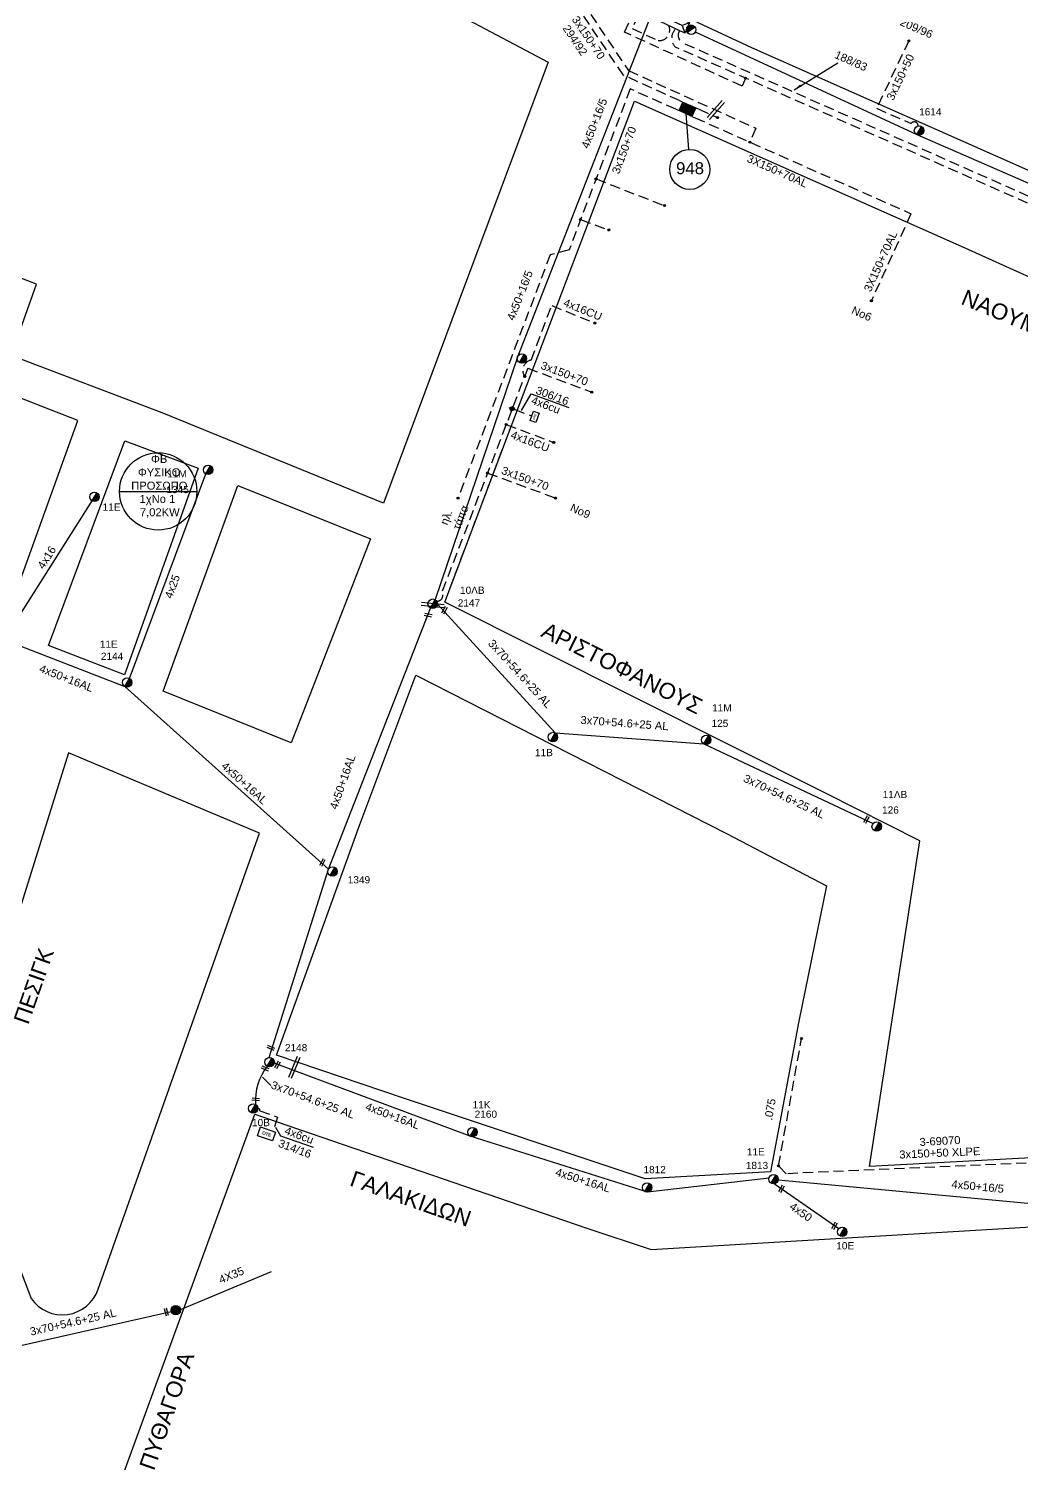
# Model space of a CAD drawing. Header units: millimetres. Extents: x -2591 to -1162, y 241 to 765.
# Drawn here: x -1890.8 to -1766.7, y 496 to 675.4 of the extents above; entities that cross this region are included whole.
import ezdxf
from ezdxf.enums import TextEntityAlignment as Align

# ---------------------------------------------------------------- set-up
doc = ezdxf.new("R2010")
doc.units = ezdxf.units.MM
doc.linetypes.add('DASHED', pattern=[19.05, 12.7, -6.35])
for name, color, linetype in [('3x150+50', 7, 'Continuous'), ('3x150+50 XLPE', 7, 'SYN_LINE'), ('3x150+70', 7, 'Continuous'), ('3X150+70AL', 7, 'Continuous'), ('4x16', 7, 'Continuous'), ('4x16CU', 7, 'Continuous'), ('4x25', 7, 'Continuous'), ('4X35', 7, 'DASHED'), ('4x50', 7, 'Continuous'), ('4x50+16_5', 7, 'Continuous'), ('4x50+16AL', 7, 'Continuous'), ('Link Box 4 Διευθύνσεων', 7, 'Continuous'), ('Pillar OTE', 7, 'Continuous'), ('TEXT ΚΑΛΩΔΙΩΝ', 7, 'Continuous'), ('Άγνωστα', 7, 'Continuous'), ('Γυμνά εναέρια ΧΤ και ΦΟΠ (3Φ)   4x50+16AL', 7, 'Continuous'), ('Επιγραφές - Σχήματα', 7, 'Continuous'), ('Καλώδια ΧΤ   3x150+70AL', 7, 'DASHED'), ('Μηχανική τομή', 7, 'Continuous'), ('Στύλος Ξύλινος', 7, 'Continuous'), ('Στύλος Ξύλινος @ 1', 7, 'Continuous'), ('Στύλος ΦΜ', 7, 'Continuous'), ('Στύλος ΦΜ @ 1', 7, 'Continuous'), ('Συνδέσεις', 7, 'Continuous'), ('Συνεστραμμένα ΧΤ   3x70+54.6+25 AL', 7, 'SYN_LINE'), ('Τομή', 7, 'Continuous'), ('ΥΠΟΒΑΘΡΟ ΔΕΗ', 7, 'Continuous'), ('Υποσταθμός εναέριος 2 στύλων', 7, 'Continuous'), ('Υποσταθμός πόλεως', 7, 'Continuous'), ('Υπόβαθρο ΔΕΗ', 7, 'Continuous'), ('Υπόγεια Καλώδια Δικτύου ΧΤ   .075', 7, 'DASHED'), ('Υπόγεια καλώδια Παροχών ΧΤ   4x6', 7, 'DASHED')]:
    doc.layers.add(name, color=color, linetype=linetype)
doc.styles.add('arial', font='arial.ttf')
doc.styles.get("Standard").update_dxf_attribs({"font": 'arial.ttf'})
doc.linetypes.add('SYN_LINE', pattern='A,0.5,-0.0001,["/\\/\\/\\/",Standard,S=0.1,R=0,X=0,Y=-0.05],-0.25', length=0.7501)
doc.dimstyles.new('ISO-25', dxfattribs={"dimtxt": 2.5, "dimasz": 2.5, "dimexe": 1.25, "dimexo": 0.625, "dimtad": 1, "dimtxsty": 'Standard', "dimcen": 2.5, "dimadec": 0, "dimazin": 0, "dimtfac": 1, "dimtmove": 0, "dimatfit": 3, "dimfxl": 1, "dimarcsym": 0})

# ---------------------------------------------------------------- blocks, each defined once
blk = doc.blocks.new('ΥΠΑΡΧΩΝ ΤΣΙΜΕΝΤΕΝΙΟΣ ΣΤΥΛΟΣ')
at = {"layer": 'Στύλος ΦΜ'}
blk.add_hatch(color=256, dxfattribs=at).paths.add_polyline_path([(-1.29, -2.28, 0.574793), (2.62, 0, 0.268822), (1.3, 2.27)])
blk.add_line((-1.29, -2.28), (1.3, 2.27), dxfattribs=at)
blk.add_circle((0, 0), 2.62, dxfattribs=at)
at = {"layer": 'Στύλος ΦΜ', "flags": 4}
for tag, p in [('ΑΡΙΘΜΟΣ', (-4.68, 8.05)), ('ΤΥΠΟΣ', (-4.91, 3.03))]:
    blk.add_attdef(tag, p, '', height=4, dxfattribs=at)
blk = doc.blocks.new('ΥΠΑΡΧΩΝ ΞΥΛΙΝΟΣ ΣΤΥΛΟΣ')
at = {"layer": 'Στύλος Ξύλινος'}
h = blk.add_hatch(color=256, dxfattribs=at)
h.paths.add_polyline_path([(-2.62, 0, 0.270008), (-1.29, -2.28), (1.3, 2.27, 0.576266)])
h.paths.add_polyline_path([(-1.29, -2.28, 0.574793), (2.62, 0, 0.268822), (1.3, 2.27)])
blk.add_line((-1.29, -2.28), (1.3, 2.27), dxfattribs=at)
blk.add_circle((0, 0), 2.62, dxfattribs=at)
at = {"layer": 'Στύλος Ξύλινος', "flags": 4}
for tag, p in [('ΑΡΙΘΜΟΣ', (-4.91, 8.6)), ('ΤΥΠΟΣ', (-4.85, 3.39))]:
    blk.add_attdef(tag, p, '', height=4, dxfattribs=at)
blk = doc.blocks.new('ΥΠΟΣΤΑΘΜΟΣ ΕΝΑΕΡΙΟΣ ΕΠΙ 2 ΣΤΥΛΩΝ')
at = {"layer": 'Υποσταθμός εναέριος 2 στύλων', "linetype": 'Continuous'}
for points in [[(-11.97, -2.11, 0.574793), (-8.45, -0.07, 0.268822), (-9.64, 1.98)], [(9.68, -2.15, 0.574793), (13.19, -0.1, 0.268822), (12.01, 1.95)]]:
    blk.add_hatch(color=256, dxfattribs=at).paths.add_polyline_path(points)
for p, q in [((-11.97, -2.11), (-9.64, 1.98)), ((9.68, -2.15), (12.01, 1.95))]:
    blk.add_line(p, q, dxfattribs=at)
for centre in [(-10.81, -0.07), (10.84, -0.1)]:
    blk.add_circle(centre, 2.36, dxfattribs=at)
at = {"layer": 'Υποσταθμός πόλεως', "linetype": 'Continuous', "ltscale": 40}
blk.add_lwpolyline([(-8.57, 2.82), (8.57, 2.82), (8.57, -2.82), (-8.57, -2.82)], close=True, dxfattribs=at)
for points in [[(-5.75, 0), (-8.57, 2.82)], [(-8.57, -2.82), (-5.75, 0)], [(-5.75, 0), (5.75, 0)], [(5.75, 0), (8.57, 2.82)], [(8.57, -2.82), (5.75, 0)]]:
    blk.add_lwpolyline(points, dxfattribs=at)
at = {"layer": 'Υποσταθμός εναέριος 2 στύλων', "ltscale": 40, "flags": 1}
for tag, p in [('ΜΕΤΑΣΧΗΜΑΤΙΣΜΟΣ', (14.09, 2.51)), ('ΙΣΧΥΣ', (14.07, -0.28)), ('ΑΡΙΘΜΟΣ', (14.19, -3))]:
    blk.add_attdef(tag, p, '', height=1.8, dxfattribs=at)
blk = doc.blocks.new('LINK BOX 4 ΑΝΑΧΩΡΗΣΕΩΝ')
at = {"layer": 'Link Box 4 Διευθύνσεων', "ltscale": 40}
blk.add_hatch(color=256, dxfattribs=at).paths.add_polyline_path([(-3.54, 0), (-3.54, -4.67), (3.54, -4.67), (3.54, 0)])
for p, q in [((-3.54, 0), (-5.33, 0)), ((5.33, 0), (3.54, 0)), ((-3.54, -4.67), (-5.33, -4.67)), ((5.33, -4.67), (3.54, -4.67))]:
    blk.add_line(p, q, dxfattribs=at)
blk.add_lwpolyline([(-3.54, -4.67), (-3.54, 0), (3.54, 0), (3.54, -4.67)], close=True, dxfattribs=at)
blk = doc.blocks.new('_ΣΥΝΔΕΣΗ')
at = {"layer": 'Συνδέσεις', "linetype": 'SYN_LINE', "ltscale": 40}
blk.add_hatch(color=256, dxfattribs=at).paths.add_polyline_path([(0.5, -0.01, 1), (-0.5, -0.01, 1)])
at = {"layer": 'Συνδέσεις'}
blk.add_circle((0, -0.01), 0.5, dxfattribs=at)
blk = doc.blocks.new('ΤΟΜΗ')
at = {"layer": 'Τομή', "ltscale": 40}
for p, q in [((-0.03, -1.92), (-11.4, -1.92)), ((-0.03, -3.42), (-11.4, -3.42))]:
    blk.add_line(p, q, dxfattribs=at)
blk = doc.blocks.new('ΜΗΧΑΝΙΚΗ ΤΟΜΗ')
at = {"layer": 'Μηχανική τομή', "ltscale": 40}
for p, q in [((0, 0.76), (-3.79, 0.76)), ((0, -0.34), (-3.79, -0.34))]:
    blk.add_line(p, q, dxfattribs=at)
blk = doc.blocks.new('PILLAR ΟΤΕ')
at = {"layer": 'Pillar OTE', "ltscale": 40}
blk.add_lwpolyline([(-3.31, 2.02), (3.39, 2.02), (3.39, -1.99), (-3.31, -1.99)], close=True, dxfattribs=at)
at = {"layer": 'Pillar OTE', "insert": (-1.81, 0.71), "char_height": 1.3575, "width": 109.961, "attachment_point": 1}
blk.add_mtext('{\\fArial|b1|i0|c161|p34;OTE}', dxfattribs=at)
blk = doc.blocks.new('TSONTA XT1')
at = {"ltscale": 40}
h = blk.add_hatch(color=256, dxfattribs=at)
h.dxf.hatch_style = 1
h.paths.add_polyline_path([(595.96, 2487.66), (597.07, 2488.77), (595.96, 2489.87), (594.85, 2488.77)])
blk.add_lwpolyline([(594.85, 2488.77), (595.96, 2489.87), (597.07, 2488.77), (595.96, 2487.66)], close=True, dxfattribs=at)

msp = doc.modelspace()

# ---------------------------------------------------------------- linework, layer by layer
at = {"lineweight": -3, "ltscale": 0.2}
msp.add_line((-1879.449, 617.519), (-1869.783, 617.519), dxfattribs=at)
msp.add_circle((-1874.616, 617.519), 4.833, dxfattribs=at)
at = {"layer": '3x150+50', "color": 30, "linetype": 'DASHED', "lineweight": -3, "ltscale": 0.1}
msp.add_lwpolyline([(-1801.203, 669.183), (-1801.627, 668.181), (-1816.303, 674.922), (-1815.55, 676.606), (-1821.12, 679.644), (-1821.601, 678.712), (-1815.817, 670.123), (-1799.892, 662.905), (-1800.653, 661.183)], dxfattribs=at)
msp.add_lwpolyline([(-1700.242, 627.534), (-1701.507, 625.017), (-1809.953, 673.059, -0.4289584), (-1809.916, 675.341)], format="xyb", dxfattribs=at)
at = {"layer": '3x150+50', "color": 85, "linetype": 'DASHED', "lineweight": -3, "ltscale": 0.1}
msp.add_lwpolyline([(-1780.789, 673.833), (-1784.806, 665.414), (-1780.491, 663.501, -0.767842), (-1779.625, 663.206, 0.120417)], format="xyb", dxfattribs=at)
at = {"layer": '3x150+50 XLPE', "color": 2, "linetype": 'DASHED', "lineweight": -3, "ltscale": 0.1}
msp.add_lwpolyline([(-1719.452, 525.827, -0.4819476), (-1727.766, 527.863), (-1754.532, 528.207, 0.0609366), (-1755.783, 527.996), (-1756.154, 533.347), (-1763.185, 532.947, -0.7100205), (-1764.196, 533.654), (-1796.104, 532.239), (-1797.064, 533.224)], format="xyb", dxfattribs=at)
at = {"layer": '3x150+70', "color": 133, "linetype": 'DASHED', "lineweight": -3, "ltscale": 0.1}
msp.add_lwpolyline([(-1809.437, 666.362), (-1816.451, 669.541), (-1822.623, 678.706), (-1821.553, 680.777), (-1814.628, 676.999), (-1815.359, 675.363), (-1812.114, 673.872, 0.5905896), (-1810.797, 675.754)], format="xyb", dxfattribs=at)
for points in [[(-1809.911, 665.295), (-1815.613, 667.827), (-1823.243, 647.721), (-1825.61, 647.095), (-1837.136, 616.671)], [(-1807.002, 665.28), (-1804.702, 664.237)], [(-1819.884, 656.572), (-1811.307, 653.249)], [(-1821.808, 651.502), (-1818.287, 650.201)]]:
    msp.add_lwpolyline(points, dxfattribs=at)
at = {"layer": '3x150+70', "color": 2, "linetype": 'DASHED', "lineweight": -3, "ltscale": 0.1}
msp.add_lwpolyline([(-1828.416, 632.915), (-1839.144, 604.957, -0.6035964), (-1839.799, 603.794, -9.0517611)], format="xyb", dxfattribs=at)
for points in [[(-1828.416, 632.915), (-1820.426, 629.937)], [(-1833.441, 619.82), (-1824.944, 616.694)]]:
    msp.add_lwpolyline(points, dxfattribs=at)
at = {"layer": '3X150+70AL', "color": 151, "linetype": 'DASHED', "lineweight": -3, "ltscale": 0.1}
msp.add_lwpolyline([(-1698.908, 625.672), (-1699.666, 626.04), (-1701.323, 625.849), (-1809.089, 673.59, -0.409138), (-1809.448, 675.106)], format="xyb", dxfattribs=at)
at = {"layer": '3X150+70AL', "color": 30, "linetype": 'DASHED', "lineweight": -3, "ltscale": 0.1}
for points in [[(-1807.476, 664.214), (-1780.507, 652.236)], [(-1780.507, 652.236), (-1785.462, 641.33)]]:
    msp.add_lwpolyline(points, dxfattribs=at)
at = {"layer": '4x16', "color": 30, "linetype": 'Continuous', "lineweight": -3, "ltscale": 0.1}
msp.add_lwpolyline([(-1893.512, 599.572), (-1882.882, 616.336)], dxfattribs=at)
at = {"layer": '4x16CU', "color": 2, "linetype": 'DASHED', "lineweight": -3, "ltscale": 0.1}
msp.add_lwpolyline([(-1828.803, 631.905, -0.5392108), (-1827.992, 633.937), (-1825.415, 640.747), (-1820.025, 638.568)], format="xyb", dxfattribs=at)
msp.add_lwpolyline([(-1831.11, 625.893), (-1825.178, 623.653)], dxfattribs=at)
at = {"layer": '4x25', "color": 30, "linetype": 'Continuous', "lineweight": -3, "ltscale": 0.1}
msp.add_lwpolyline([(-1878.206, 594.153), (-1868.667, 619.704)], dxfattribs=at)
at = {"layer": '4X35', "color": 85, "linetype": 'SYN_LINE', "lineweight": -3, "ltscale": 10}
msp.add_lwpolyline([(-1871.839, 515.283), (-1860.432, 520.001)], dxfattribs=at)
at = {"layer": '4x50', "color": 151, "linetype": 'Continuous', "lineweight": -3, "ltscale": 0.1}
msp.add_lwpolyline([(-1797.55, 530.985), (-1789.53, 525.38)], dxfattribs=at)
at = {"layer": '4x50+16_5', "color": 2, "linetype": 'Continuous', "lineweight": -3, "ltscale": 0.1}
msp.add_lwpolyline([(-1813.048, 677.003), (-1829.673, 634.416), (-1840.01, 603.999)], dxfattribs=at)
at = {"layer": '4x50+16_5', "color": 85, "linetype": 'Continuous', "lineweight": -3, "ltscale": 0.1}
msp.add_lwpolyline([(-1807.468, 674.951), (-1779.79, 662.119), (-1733.489, 641.956), (-1686.515, 621.984)], dxfattribs=at)
at = {"layer": '4x50+16_5', "color": 151, "linetype": 'Continuous', "lineweight": -3, "ltscale": 0.1}
msp.add_lwpolyline([(-1721.921, 527.374), (-1755.638, 527.569), (-1797.102, 531.456)], dxfattribs=at)
at = {"layer": '4x50+16AL', "color": 151, "linetype": 'Continuous', "lineweight": -3, "ltscale": 0.1}
msp.add_lwpolyline([(-1798.253, 531.7), (-1813.446, 529.933), (-1835.626, 536.937), (-1860.114, 546.05)], dxfattribs=at)
at = {"layer": 'Γυμνά εναέρια ΧΤ και ΦΟΠ (3Φ)   4x50+16AL', "color": 30, "linetype": 'Continuous', "lineweight": -3, "ltscale": 0.1}
for points in [[(-1893.287, 598.782), (-1878.789, 593.13), (-1853.338, 570.304), (-1840.505, 603.131)], [(-1860.752, 546.783), (-1853.338, 570.304)]]:
    msp.add_lwpolyline(points, dxfattribs=at)
at = {"layer": 'Καλώδια ΧΤ   3x150+70AL', "linetype": 'DASHED', "ltscale": 0.1}
msp.add_lwpolyline([(-1838.784, 603.694), (-1830.486, 625.68)], dxfattribs=at)
at = {"layer": 'Συνεστραμμένα ΧΤ   3x70+54.6+25 AL', "color": 30, "linetype": 'SYN_LINE', "lineweight": -3, "ltscale": 10}
msp.add_lwpolyline([(-1839.716, 603.431), (-1824.986, 587.334), (-1806.401, 585.957), (-1785.245, 576.016)], dxfattribs=at)
at = {"layer": 'Συνεστραμμένα ΧΤ   3x70+54.6+25 AL', "color": 85, "linetype": 'SYN_LINE', "lineweight": -3, "ltscale": 10}
msp.add_lwpolyline([(-1898.133, 509.343), (-1872.99, 515.038)], dxfattribs=at)
at = {"layer": 'Συνεστραμμένα ΧΤ   3x70+54.6+25 AL', "color": 151, "linetype": 'SYN_LINE', "ltscale": 5}
msp.add_arc((-1855.518, 541.388), 6.946, 141.77026, 183.90909, dxfattribs=at)
at = {"layer": 'ΥΠΟΒΑΘΡΟ ΔΕΗ', "lineweight": -3}
for points in [[(-1788.544, 728.064), (-1811.453, 678.152), (-1800.437, 672.991), (-1720.062, 637.399), (-1694.268, 626.104), (-1680.07, 655.08), (-1668.92, 677.04), (-1705.125, 692.711), (-1788.544, 728.064)], [(-1922.615, 611.112), (-1942.169, 618.431), (-1932.436, 642.752), (-1915.643, 683.771), (-1903.851, 712.501), (-1875.86, 697.685), (-1825.867, 671.155), (-1836.972, 641.442), (-1846.447, 616.06), (-1874.126, 627.35), (-1892.992, 634.504), (-1889.826, 643.412), (-1908.163, 650.472), (-1922.615, 611.112)], [(-1785.71, 533.152), (-1779.382, 573.84), (-1791.287, 579.844), (-1838.784, 603.694), (-1830.954, 624.44), (-1815.066, 666.308), (-1774.629, 648.349), (-1720.948, 624.141), (-1700.354, 615.028), (-1718.155, 576.335), (-1723.838, 557.814), (-1730.542, 536.103), (-1785.71, 533.152)], [(-1904.427, 604.383), (-1894.022, 600.338), (-1884.665, 626.382), (-1894.82, 630.334), (-1904.427, 604.383)], [(-1827.972, 629.7), (-1823.272, 627.998)], [(-1888.34, 598.278), (-1878.802, 623.847), (-1869.631, 620.426), (-1878.838, 594.595), (-1888.34, 598.278)], [(-1864.67, 618.27), (-1848.074, 611.588), (-1857.976, 586.087), (-1873.975, 592.543), (-1864.67, 618.27)], [(-1859.81, 547.076), (-1849.406, 575.893), (-1842.398, 594.545), (-1823.194, 584.777), (-1803.553, 574.766), (-1791.083, 568.219), (-1794.535, 551.307), (-1798.085, 532.474), (-1813.74, 531.599), (-1843.813, 541.661), (-1859.81, 547.076)], [(-1861.938, 574.825), (-1885.847, 584.859), (-1899.676, 540.623), (-1890.507, 516.655)], [(-1882.118, 517.819), (-1861.938, 574.825)], [(-1856.352, 432.995), (-1869.589, 463.833), (-1880.958, 489.273), (-1862.517, 539.702), (-1821.025, 525.453), (-1812.99, 522.79), (-1765.44, 525.589), (-1731.344, 526.968), (-1723.106, 526.572), (-1718.68, 524.975)], [(-1859.327, 536.97), (-1855.233, 535.564)]]:
    msp.add_lwpolyline(points, dxfattribs=at)
msp.add_arc((-1886.603, 519.33), 4.733, 214.40793, 341.38178, dxfattribs=at)
at = {"layer": 'Υπόβαθρο ΔΕΗ', "lineweight": -3}
msp.add_lwpolyline([(-1808.664, 664.741), (-1808.301, 660.266)], dxfattribs=at)
msp.add_circle((-1808.164, 657.77), 2.5, dxfattribs=at)
at = {"layer": 'Υπόγεια Καλώδια Δικτύου ΧΤ   .075', "color": 2, "linetype": 'DASHED', "lineweight": -3, "ltscale": 0.1}
msp.add_lwpolyline([(-1797.064, 533.224), (-1794.181, 549.15)], dxfattribs=at)
at = {"layer": 'Υπόγεια καλώδια Παροχών ΧΤ   4x6', "color": 2, "linetype": 'DASHED', "ltscale": 0.1}
msp.add_lwpolyline([(-1830.041, 627.742), (-1827.938, 626.99)], dxfattribs=at)
at = {"layer": 'Υπόγεια καλώδια Παροχών ΧΤ   4x6', "color": 151, "linetype": 'DASHED', "ltscale": 0.1}
msp.add_lwpolyline([(-1862.348, 540.298, -0.9417823), (-1861.921, 540.089), (-1859.682, 539.319), (-1860.276, 537.59)], format="xyb", dxfattribs=at)

# ---------------------------------------------------------------- block references
at = {"layer": 'Link Box 4 Διευθύνσεων', "lineweight": -3, "xscale": 0.2499999999999998, "yscale": 0.2499999999999998, "zscale": 0.2499999999999998, "rotation": 156.0535148859946}
msp.add_blockref('LINK BOX 4 ΑΝΑΧΩΡΗΣΕΩΝ', (-1808.694, 664.755), dxfattribs=at)
at = {"layer": 'Pillar OTE'}
for p, xscale, yscale, zscale, rotation in [((-1827.548, 626.835), 0.1883910127718452, 0.1883910127718452, 0.1883910127718452, 69.96742164241992), ((-1861.094, 537.211), 0.2933788760342307, 0.2933788760342307, 0.2933788760342307, 340.8731114493859)]:
    msp.add_blockref('PILLAR ΟΤΕ', p, dxfattribs=dict(at, xscale=xscale, yscale=yscale, zscale=zscale, rotation=rotation))
at = {"layer": 'Μηχανική τομή', "lineweight": -3}
for p, xscale, yscale, zscale, rotation in [((-1838.583, 603.044), 0.2499999999999677, 0.2499999999999677, 0.2499999999999677, 61.72156488447138), ((-1840.413, 601.898), 0.2499999999999677, 0.2499999999999677, 0.2499999999999677, 348.1367464408188), ((-1785.828, 576.877), 0.2499999999999677, 0.2499999999999677, 0.2499999999999677, 61.72156488447138), ((-1853.841, 571.522), 0.2499999999999677, 0.2499999999999677, 0.2499999999999677, 61.72156488447138), ((-1860.103, 547.721), 0.2499999999999677, 0.2499999999999677, 0.2499999999999677, 337.0300631156714), ((-1860.812, 545.157), 0.2499999999999677, 0.2499999999999677, 0.2499999999999677, 337.0300631156714), ((-1859.942, 545.463), 0.2499999999999677, 0.2499999999999677, 0.2499999999999677, 242.4105330117562), ((-1861.947, 541.432), 0.2499999999999676, 0.2499999999999676, 0.2499999999999676, 355.8451964784208), ((-1796.946, 529.991), 0.2499999999999677, 0.2499999999999677, 0.2499999999999677, 242.4105330117562), ((-1790.321, 525.362), 0.2499999999999677, 0.2499999999999677, 0.2499999999999677, 242.4105330117562), ((-1873.699, 515.444), 0.2499999999999677, 0.2499999999999677, 0.2499999999999677, 106.3339603045117)]:
    msp.add_blockref('ΜΗΧΑΝΙΚΗ ΤΟΜΗ', p, dxfattribs=dict(at, xscale=xscale, yscale=yscale, zscale=zscale, rotation=rotation))
at = {"layer": 'Στύλος Ξύλινος @ 1', "lineweight": -3, "ltscale": 40, "xscale": 0.2250000000000227, "yscale": 0.2250000000000227, "zscale": 0.2250000000000227}
msp.add_blockref('ΥΠΑΡΧΩΝ ΞΥΛΙΝΟΣ ΣΤΥΛΟΣ', (-1872.42, 515.187), dxfattribs=at)
at = {"layer": 'Στύλος ΦΜ @ 1', "lineweight": -3, "ltscale": 40}
ref = msp.add_blockref('ΥΠΑΡΧΩΝ ΤΣΙΜΕΝΤΕΝΙΟΣ ΣΤΥΛΟΣ', (-1779.5, 662.631), dxfattribs=dict(at, xscale=0.2249999999999943, yscale=0.2249999999999943, zscale=0.2249999999999943))
ref.add_attrib('ΑΡΙΘΜΟΣ', '1614', (-1779.494, 664.518), dxfattribs={"layer": 'Στύλος ΦΜ', "height": 0.9, "flags": 4})
at = {"layer": 'Στύλος ΦΜ @ 1', "lineweight": -3, "ltscale": 40, "xscale": 0.2249999999999943, "yscale": 0.2249999999999943, "zscale": 0.2249999999999943}
msp.add_blockref('ΥΠΑΡΧΩΝ ΤΣΙΜΕΝΤΕΝΙΟΣ ΣΤΥΛΟΣ', (-1829.149, 634.148), dxfattribs=at)
at = {"layer": 'Στύλος ΦΜ @ 1', "lineweight": -3, "ltscale": 40}
ref = msp.add_blockref('ΥΠΑΡΧΩΝ ΤΣΙΜΕΝΤΕΝΙΟΣ ΣΤΥΛΟΣ', (-1868.377, 620.217), dxfattribs=dict(at, xscale=0.2249999999999943, yscale=0.2249999999999943, zscale=0.2249999999999943))
ref.add_attrib('ΤΥΠΟΣ', '11M', dxfattribs={"layer": 'Στύλος ΦΜ', "height": 0.9, "flags": 4}).set_placement((-1873.476, 619.007), align=Align.BOTTOM_LEFT)
ref.add_attrib('ΑΡΙΘΜΟΣ', '1345', (-1873.581, 617.308), dxfattribs={"layer": 'Στύλος ΦΜ', "height": 0.9, "flags": 4})
ref = msp.add_blockref('ΥΠΑΡΧΩΝ ΤΣΙΜΕΝΤΕΝΙΟΣ ΣΤΥΛΟΣ', (-1882.591, 616.849), dxfattribs=dict(at, xscale=0.2249999999999943, yscale=0.2249999999999943, zscale=0.2249999999999943))
ref.add_attrib('ΤΥΠΟΣ', '11E', dxfattribs={"layer": 'Στύλος ΦΜ', "height": 0.9, "flags": 4}).set_placement((-1881.562, 614.843), align=Align.BOTTOM_LEFT)
ref = msp.add_blockref('ΥΠΑΡΧΩΝ ΤΣΙΜΕΝΤΕΝΙΟΣ ΣΤΥΛΟΣ', (-1840.302, 603.488), dxfattribs=dict(at, xscale=0.2249999999999943, yscale=0.2249999999999943, zscale=0.2249999999999943))
ref.add_attrib('ΤΥΠΟΣ', '10ΛΒ', dxfattribs={"layer": 'Στύλος ΦΜ', "height": 0.9, "flags": 4}).set_placement((-1836.887, 604.451), align=Align.BOTTOM_LEFT)
ref.add_attrib('ΑΡΙΘΜΟΣ', '2147', (-1837.168, 603.134), dxfattribs={"layer": 'Στύλος ΦΜ', "height": 0.9, "flags": 4})
ref = msp.add_blockref('ΥΠΑΡΧΩΝ ΤΣΙΜΕΝΤΕΝΙΟΣ ΣΤΥΛΟΣ', (-1878.499, 593.642), dxfattribs=dict(at, xscale=0.2249999999999943, yscale=0.2249999999999943, zscale=0.2249999999999943))
ref.add_attrib('ΤΥΠΟΣ', '11E', dxfattribs={"layer": 'Στύλος ΦΜ', "height": 0.9, "flags": 4}).set_placement((-1881.915, 597.717), align=Align.BOTTOM_LEFT)
ref.add_attrib('ΑΡΙΘΜΟΣ', '2144', (-1881.783, 596.47), dxfattribs={"layer": 'Στύλος ΦΜ', "height": 0.9, "flags": 4})
ref = msp.add_blockref('ΥΠΑΡΧΩΝ ΤΣΙΜΕΝΤΕΝΙΟΣ ΣΤΥΛΟΣ', (-1806.11, 586.469), dxfattribs=dict(at, xscale=0.2249999999999943, yscale=0.2249999999999943, zscale=0.2249999999999943))
ref.add_attrib('ΤΥΠΟΣ', '11M', dxfattribs={"layer": 'Στύλος ΦΜ', "height": 0.9, "flags": 4}).set_placement((-1805.368, 589.753), align=Align.BOTTOM_LEFT)
ref.add_attrib('ΑΡΙΘΜΟΣ', '125', (-1805.439, 588.084), dxfattribs={"layer": 'Στύλος ΦΜ', "height": 0.9, "flags": 4})
ref = msp.add_blockref('ΥΠΑΡΧΩΝ ΤΣΙΜΕΝΤΕΝΙΟΣ ΣΤΥΛΟΣ', (-1825.279, 586.823), dxfattribs=dict(at, xscale=0.2249999999999943, yscale=0.2249999999999943, zscale=0.2249999999999943))
ref.add_attrib('ΤΥΠΟΣ', '11Β', dxfattribs={"layer": 'Στύλος ΦΜ', "height": 0.9, "flags": 4}).set_placement((-1827.517, 584.158), align=Align.BOTTOM_LEFT)
ref = msp.add_blockref('ΥΠΑΡΧΩΝ ΤΣΙΜΕΝΤΕΝΙΟΣ ΣΤΥΛΟΣ', (-1784.793, 575.639), dxfattribs=dict(at, xscale=0.2249999999999943, yscale=0.2249999999999943, zscale=0.2249999999999943))
ref.add_attrib('ΤΥΠΟΣ', '11ΛB', dxfattribs={"layer": 'Στύλος ΦΜ', "height": 0.9, "flags": 4}).set_placement((-1784.051, 578.923), align=Align.BOTTOM_LEFT)
ref.add_attrib('ΑΡΙΘΜΟΣ', '126', (-1784.121, 577.254), dxfattribs={"layer": 'Στύλος ΦΜ', "height": 0.9, "flags": 4})
ref = msp.add_blockref('ΥΠΑΡΧΩΝ ΤΣΙΜΕΝΤΕΝΙΟΣ ΣΤΥΛΟΣ', (-1852.826, 570.013), dxfattribs=dict(at, xscale=0.2249999999999943, yscale=0.2249999999999943, zscale=0.2249999999999943))
ref.add_attrib('ΑΡΙΘΜΟΣ', '1349', (-1850.92, 568.532), dxfattribs={"layer": 'Στύλος ΦΜ', "height": 0.9, "flags": 4})
ref = msp.add_blockref('ΥΠΑΡΧΩΝ ΤΣΙΜΕΝΤΕΝΙΟΣ ΣΤΥΛΟΣ', (-1860.684, 546.198), dxfattribs=dict(at, xscale=0.2249999999999943, yscale=0.2249999999999943, zscale=0.2249999999999943))
ref.add_attrib('ΑΡΙΘΜΟΣ', '2148', (-1858.778, 547.547), dxfattribs={"layer": 'Στύλος ΦΜ', "height": 0.9, "flags": 4})
ref = msp.add_blockref('ΥΠΑΡΧΩΝ ΤΣΙΜΕΝΤΕΝΙΟΣ ΣΤΥΛΟΣ', (-1862.741, 540.403), dxfattribs=dict(at, xscale=0.2249999999999943, yscale=0.2249999999999943, zscale=0.2249999999999943))
ref.add_attrib('ΑΡΙΘΜΟΣ', '10Β', (-1862.888, 538.185), dxfattribs={"layer": 'Στύλος ΦΜ', "height": 0.9, "flags": 4})
ref = msp.add_blockref('ΥΠΑΡΧΩΝ ΤΣΙΜΕΝΤΕΝΙΟΣ ΣΤΥΛΟΣ', (-1835.336, 537.449), dxfattribs=dict(at, xscale=0.2249999999999943, yscale=0.2249999999999943, zscale=0.2249999999999943))
ref.add_attrib('ΤΥΠΟΣ', '11K', dxfattribs={"layer": 'Στύλος ΦΜ', "height": 0.9, "flags": 4}).set_placement((-1835.315, 540.146), align=Align.BOTTOM_LEFT)
ref.add_attrib('ΑΡΙΘΜΟΣ', '2160', (-1835.055, 539.233), dxfattribs={"layer": 'Στύλος ΦΜ', "height": 0.9, "flags": 4})
ref = msp.add_blockref('ΥΠΑΡΧΩΝ ΤΣΙΜΕΝΤΕΝΙΟΣ ΣΤΥΛΟΣ', (-1797.682, 531.559), dxfattribs=dict(at, xscale=0.2249999999999943, yscale=0.2249999999999943, zscale=0.2249999999999943))
ref.add_attrib('ΤΥΠΟΣ', '11E', dxfattribs={"layer": 'Στύλος ΦΜ', "height": 0.9, "flags": 4}).set_placement((-1801.028, 534.255), align=Align.BOTTOM_LEFT)
ref.add_attrib('ΑΡΙΘΜΟΣ', '1813', (-1801.158, 532.822), dxfattribs={"layer": 'Στύλος ΦΜ', "height": 0.9, "flags": 4})
ref = msp.add_blockref('ΥΠΑΡΧΩΝ ΤΣΙΜΕΝΤΕΝΙΟΣ ΣΤΥΛΟΣ', (-1813.497, 530.519), dxfattribs=dict(at, xscale=0.2249999999999943, yscale=0.2249999999999943, zscale=0.2249999999999943))
ref.add_attrib('ΑΡΙΘΜΟΣ', '1812', (-1813.953, 532.303), dxfattribs={"layer": 'Στύλος ΦΜ', "height": 0.9, "flags": 4})
ref = msp.add_blockref('ΥΠΑΡΧΩΝ ΤΣΙΜΕΝΤΕΝΙΟΣ ΣΤΥΛΟΣ', (-1789.102, 524.975), dxfattribs=dict(at, xscale=0.2249999999999943, yscale=0.2249999999999943, zscale=0.2249999999999943))
ref.add_attrib('ΤΥΠΟΣ', '10E', dxfattribs={"layer": 'Στύλος ΦΜ', "height": 0.9, "flags": 4}).set_placement((-1789.849, 522.517), align=Align.BOTTOM_LEFT)
at = {"layer": 'Συνδέσεις', "lineweight": -3, "xscale": 0.25, "yscale": 0.25, "zscale": 0.25}
for p in [(-1780.788, 673.836), (-1801.203, 669.186), (-1804.701, 664.24), (-1800.652, 661.186), (-1819.883, 656.575), (-1811.306, 653.252), (-1821.807, 651.505), (-1818.286, 650.204), (-1785.461, 641.333), (-1820.024, 638.571), (-1828.802, 631.908), (-1820.425, 629.94), (-1831.11, 625.896), (-1825.177, 623.655), (-1833.44, 619.822), (-1837.135, 616.674), (-1824.944, 616.697), (-1794.18, 549.153), (-1797.064, 533.224)]:
    msp.add_blockref('_ΣΥΝΔΕΣΗ', p, dxfattribs=at)
at = {"layer": 'Συνδέσεις', "xscale": 0.3075184835441075, "yscale": 0.3075184835441075, "zscale": 0.3075184835441075, "rotation": 69.93692399285999}
msp.add_blockref('TSONTA XT1', (-1174.336, 193.159), dxfattribs=at)
at = {"layer": 'Τομή', "lineweight": -3}
for p, xscale, yscale, zscale, rotation in [((-1804.459, 666.716), 0.2499999999999997, 0.2499999999999997, 0.2499999999999997, 48.55955621438346), ((-1838.828, 603.827), 0.2499999999999996, 0.2499999999999996, 0.2499999999999996, 354.4769707975323), ((-1857.7, 547.095), 0.2499999999999996, 0.2499999999999996, 0.2499999999999996, 67.55920948752251)]:
    msp.add_blockref('ΤΟΜΗ', p, dxfattribs=dict(at, xscale=xscale, yscale=yscale, zscale=zscale, rotation=rotation))
at = {"layer": 'Υποσταθμός εναέριος 2 στύλων', "lineweight": -3, "xscale": 0.2499999999999999, "yscale": 0.2499999999999999, "zscale": 0.4999999999999997, "rotation": 154.8981926808427}
msp.add_blockref('ΥΠΟΣΤΑΘΜΟΣ ΕΝΑΕΡΙΟΣ ΕΠΙ 2 ΣΤΥΛΩΝ', (-1810.435, 676.361), dxfattribs=at)

# ---------------------------------------------------------------- texts
at = {"layer": 'TEXT ΚΑΛΩΔΙΩΝ', "linetype": 'Continuous', "lineweight": -3, "ltscale": 0.1}
for s, rotation, p in [('3x150+70', 303.95821, (-1820.821, 674.24)), ('3x150+50', 64.49331, (-1781.84, 669.307)), ('4x50+16/5', 68.67563, (-1820.101, 663.533)), ('3x150+70', 69.2184, (-1816.378, 660.187)), ('3X150+70AL', 336.05351, (-1797.211, 657.578)), ('3X150+70AL', 65.5681, (-1784.311, 646.279)), ('4x50+16/5', 68.67563, (-1829.407, 642.027)), ('4x16CU', 337.99043, (-1821.534, 640.257)), ('3x150+70', 339.55895, (-1823.821, 632.269)), ('4x16CU', 339.31185, (-1828.115, 623.783)), ('3x150+70', 339.80468, (-1828.741, 619.156)), ('4x16', 57.62011, (-1888.553, 609.261)), ('4x25', 69.52922, (-1872.85, 605.64)), ('3x70+54.6+25 AL', 312.46193, (-1829.366, 594.735)), (' 4x50+16AL', 338.70067, (-1886.266, 594.246)), ('3x70+54.6+25 AL', 355.7616, (-1816.319, 588.569)), (' 4x50+16AL', 318.11272, (-1863.985, 581.196)), (' 4x50+16AL', 70.69538, (-1851.633, 581.018)), ('3x70+54.6+25 AL', 334.83248, (-1796.362, 579.405)), ('3x70+54.6+25 AL', 339.5873, (-1855.275, 541.492)), ('.075', 79.73805, (-1798.13, 540.294)), ('4x50+16AL', 339.5873, (-1845.308, 539.473)), ('3x150+50 XLPE', 2.53863, (-1776.906, 534.855)), ('4x50+16AL', 342.47455, (-1821.509, 531.43)), ('4x50+16/5', 354.64428, (-1772.165, 530.649)), ('4x50', 325.05258, (-1794.262, 527.467)), ('4X35', 22.4664, (-1865.467, 519.564)), ('3x70+54.6+25 AL', 12.76213, (-1885.256, 513.702))]:
    msp.add_text(s, height=1, rotation=rotation, dxfattribs=at).set_placement(p, align=Align.MIDDLE_CENTER)
at = {"layer": 'TEXT ΚΑΛΩΔΙΩΝ', "linetype": 'Continuous', "lineweight": -3, "ltscale": 0.1, "char_height": 1, "attachment_point": 1}
for s, insert, rotation in [('306/16', (-1827.154, 630.698), 339.31185), ('4x6cu', (-1827.718, 629.452), 339.31185), ('4x6cu', (-1858.565, 538.171), 339.5873), ('314/16', (-1859.354, 536.59), 339.5873)]:
    msp.add_mtext_dynamic_manual_height_columns(s, width=1.8, gutter_width=12.5, heights=[0.118], dxfattribs=dict(at, insert=insert, rotation=rotation))
at = {"layer": 'Άγνωστα', "color": 7, "lineweight": -3, "char_height": 1, "attachment_point": 1}
for s, gutter_width, insert, rotation in [('209/96', 2.31, (-1781.559, 676.752), 336.13739), ('294/92', 2.31, (-1823.276, 675.968), 304), ('188/83', 2.31, (-1789.751, 672.66), 336.13739), ('No6', 2.31, (-1787.635, 640.713), 336.13739), ('No9', 2.31, (-1822.815, 616.037), 336.13739), ('3-69070', 0, (-1779.467, 536.699), 3)]:
    msp.add_mtext_dynamic_manual_height_columns(s, width=1.8, gutter_width=gutter_width, heights=[0.73], dxfattribs=dict(at, insert=insert, rotation=rotation))
at = {"layer": 'Άγνωστα', "color": 7, "lineweight": -3, "insert": (-1809.876, 658.667), "char_height": 1.5, "width": 4.551914400963142e-14, "attachment_point": 1}
msp.add_mtext('948', dxfattribs=at)
at = {"layer": 'Άγνωστα', "color": 7, "lineweight": -3}
note = msp.add_mtext_dynamic_manual_height_columns('ηλ. ', width=1.8, gutter_width=0.278, heights=[0.73, 0], dxfattribs=dict(at, insert=(-1840.16, 611.664), char_height=1, attachment_point=1, rotation=68.85783))
for column, words in zip(note.columns.linked_columns, ['τάπα']):
    column.text = words
at = {"layer": 'ΥΠΟΒΑΘΡΟ ΔΕΗ', "lineweight": -3, "ltscale": 40, "char_height": 2, "width": 26.31339, "attachment_point": 1, "style": 'arial'}
for s, insert, rotation in [('ΝΑΟΥΜΑΝ', (-1773.627, 642.833), 337.47326), ('ΑΡΙΣΤΟΦΑΝΟΥΣ', (-1825.997, 601.249), 333.35381), ('ΠΕΣΙΓΚ', (-1892.75, 551.437), 70.6529), ('ΓΑΛΑΚΙΔΩΝ', (-1850.138, 532.68), 340.6529), ('ΠΥΘΑΓΟΡΑ', (-1877.034, 495.694), 70.6529)]:
    msp.add_mtext(s, dxfattribs=dict(at, insert=insert, rotation=rotation))
at = {"layer": 'Υπόβαθρο ΔΕΗ', "lineweight": -3, "char_height": 1, "attachment_point": 1}
for s, heights, insert in [('{\\W8.64836; }ΦΒ \\P{\\W4.42067; }ΦΥΣΙΚΟ \\P{\\W2.28183; }ΠΡΟΣΩΠΟ', [9.112], (-1878.873, 622.075)), ('{\\W5.64925; }1χΝο 1\\P{\\W5.75643; }7,02KW', [0], (-1879.136, 617.084))]:
    msp.add_mtext_dynamic_manual_height_columns(s, width=17.25481, gutter_width=12.5, heights=heights, dxfattribs=dict(at, insert=insert))

# ---------------------------------------------------------------- leaders
at = {"layer": 'Επιγραφές - Σχήματα', "lineweight": -3, "ltscale": 40}
msp.add_leader([(-1795.115, 667.725), (-1789.657, 671.098)], dimstyle='ISO-25', override={"dimasz": 1, "dimtad": 0}, dxfattribs=at)
at = {"layer": 'Επιγραφές - Σχήματα', "ltscale": 40}
for points in [[(-1829.2, 627.637), (-1827.972, 629.7)], [(-1861.588, 544.33), (-1860.542, 543.254)], [(-1859.964, 538.062), (-1859.327, 536.97)]]:
    msp.add_leader(points, dimstyle='ISO-25', override={"dimasz": 0.5, "dimtad": 0}, dxfattribs=at)

doc.saveas('drawing.dxf')
